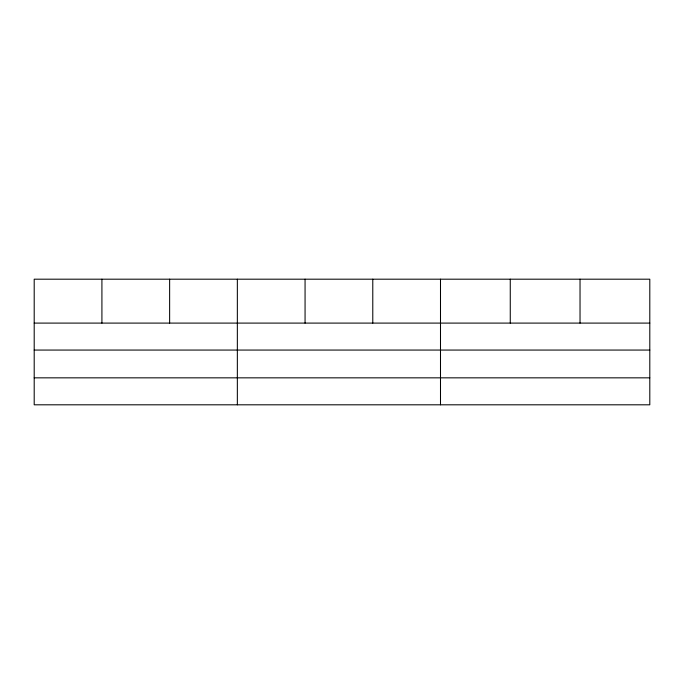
<?xml version="1.0" encoding="UTF-8"?>
<svg xmlns="http://www.w3.org/2000/svg" width="684" height="684" viewBox="0 0 684 684"><rect width="100%" height="100%" fill="white"/><g stroke="black" fill="none" stroke-linecap="round" stroke-linejoin="round"><path stroke-width="1.03" d="M649.8 350.063L649.8 279.192L34.2 279.192L34.2 404.808L649.8 404.808L649.8 350.063L34.2 350.063M34.2 323.096L649.8 323.096M34.2 377.842L649.8 377.842M580.032 279.192L580.032 323.096M510.264 279.192L510.264 323.096M440.496 279.192L440.496 404.808M372.78 279.192L372.78 323.096M305.064 279.192L305.064 323.096M237.348 279.192L237.348 404.808M169.632 279.192L169.632 323.096M101.916 279.192L101.916 323.096"/></g></svg>
